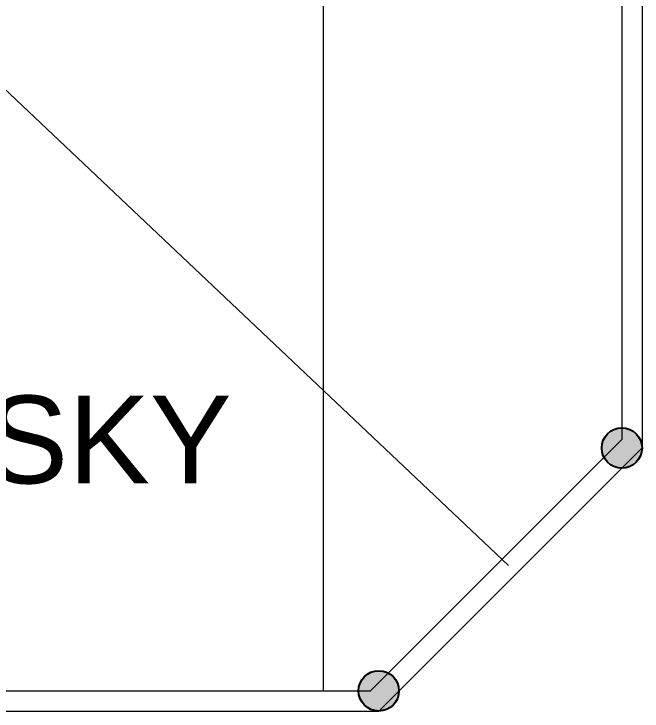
# Model space of a CAD drawing. Header units: inches. Extents: x 719368 to 6315912, y -2624014 to 446967.
# Drawn here: x 6105621 to 6109199, y -2141448 to -2137473 of the extents above; entities that cross this region are included whole.
import ezdxf
from ezdxf.lldxf.tags import DXFTag

# ---------------------------------------------------------------- set-up
doc = ezdxf.new("R2010")
doc.units = ezdxf.units.IN
doc.header["$LTSCALE"] = 20
doc.header["$MEASUREMENT"] = 0
doc.header["$PDMODE"] = 3
doc.layers.get('Defpoints').update_dxf_attribs({"lineweight": 25})
for name, color, linetype, lineweight in [('COLUMN', 2, 'Continuous', 25), ('DIM', 7, 'Continuous', 13), ('hatch', 6, 'Continuous', 0), ('Text', 7, 'Continuous', 15)]:
    doc.layers.add(name, color=color, linetype=linetype, lineweight=lineweight)
doc.styles.add('L120', font='simplex.shx', dxfattribs={"height": 1})
doc.styles.add('Tabrej', font='romans.shx')
tags = doc.linetypes.add('DASHED', pattern=[0.75, 0.5, -0.25]).pattern_tags.tags
tags[6:7] = [DXFTag(74, 4), DXFTag(75, 0), DXFTag(340, '0'), DXFTag(46, 1.0), DXFTag(50, 0.0), DXFTag(44, 0.0), DXFTag(45, 0.0)]
tags[4:5] = [DXFTag(74, 4), DXFTag(75, 0), DXFTag(340, '0'), DXFTag(46, 1.0), DXFTag(50, 0.0), DXFTag(44, 0.0), DXFTag(45, 0.0)]
doc.dimstyles.new('DIM', dxfattribs={"dimtxt": 0.8, "dimasz": 0.4, "dimexe": 0.18, "dimexo": 0.0625, "dimgap": 0.1, "dimtad": 0, "dimdec": 3, "dimzin": 0, "dimdsep": 46, "dimtxsty": 'Tabrej', "dimcen": 0, "dimclrd": 251, "dimclre": 256, "dimclrt": 7, "dimadec": 0, "dimazin": 0, "dimtfac": 1, "dimtdec": 3, "dimtofl": 0, "dimtmove": 0, "dimatfit": 3, "dimfxl": 1, "dimtolj": 1, "dimtzin": 0, "dimlwd": -1, "dimlwe": -1, "dimarcsym": 0})

# ---------------------------------------------------------------- blocks, each defined once
blk = doc.blocks.new('*D726')
at = {"layer": 'Defpoints', "color": 0, "transparency": 16777216}
for p in [(6107383.8, -2132452.9), (6107383.8, -2132452.9), (6107383.8, -2141332.7)]:
    blk.add_point(p, dxfattribs=at)
at = {"layer": 'DIM', "transparency": 16777216}
for p, q in [((6107383.7, -2132452.9), (6107383.6, -2132452.9)), ((6107383.7, -2141332.7), (6107383.6, -2141332.7))]:
    blk.add_line(p, q, dxfattribs=at)
at = {"layer": 'DIM', "color": 251, "transparency": 16777216}
for p, q in [((6107383.8, -2132453.3), (6107383.8, -2136888.4)), ((6107383.8, -2141332.3), (6107383.8, -2136897.2))]:
    blk.add_line(p, q, dxfattribs=at)
for points in [[(6107383.7, -2132453.3), (6107383.9, -2132453.3), (6107383.8, -2132452.9)], [(6107383.7, -2141332.3), (6107383.9, -2141332.3), (6107383.8, -2141332.7)]]:
    blk.add_solid(points, dxfattribs=at)
at = {"layer": 'DIM', "color": 7, "transparency": 16777216, "insert": (6107383.8, -2136892.8), "char_height": 0.5, "attachment_point": 5, "rotation": 90, "style": 'Tabrej'}
blk.add_mtext('\\A1;8879.806 [29133\'-2"]', dxfattribs=at)

msp = doc.modelspace()

# ---------------------------------------------------------------- hatches: boundary and pattern name
at = {"layer": 'hatch'}
h = msp.add_hatch(color=7, dxfattribs=at)
h.dxf.hatch_style = 1
edge = h.paths.add_edge_path()
edge.add_arc((6109083.9475, -2139947.691), 115, 0, 360)
h = msp.add_hatch(color=7, dxfattribs=at)
h.dxf.hatch_style = 1
edge = h.paths.add_edge_path()
edge.add_arc((6107698.9475, -2141332.691), 115, 0, 360)

# ---------------------------------------------------------------- linework, layer by layer
at = {"layer": 'COLUMN', "color": 3}
for centre in [(6109083.9475, -2139947.691), (6107698.9475, -2141332.691)]:
    msp.add_circle(centre, 115, dxfattribs=at)
at = {"layer": 'DIM'}
for p, q in [((6109198.9475, -2133790.2509), (6109198.9475, -2139947.691)), ((6109083.9475, -2133837.8854), (6109083.9475, -2139900.0565)), ((6107651.3129, -2141332.691), (6109083.9475, -2139900.0565)), ((6107698.9475, -2141447.691), (6109198.9475, -2139947.691)), ((6101286.5821, -2141332.691), (6107651.3129, -2141332.691)), ((6101238.9475, -2141447.691), (6107698.9475, -2141447.691))]:
    msp.add_line(p, q, dxfattribs=at)
at = {"layer": 'hatch', "linetype": 'DASHED', "ltscale": 0.05}
msp.add_line((6100570.2648, -2133170.7357), (6108437.6302, -2140618.1011), dxfattribs=at)

# ---------------------------------------------------------------- texts
at = {"layer": 'Text', "lineweight": 30, "insert": (6102126.5095, -2139649.5103), "char_height": 500, "width": 9930.81553, "attachment_point": 1, "style": 'L120'}
msp.add_mtext('{\\fArial|b0|i0|c0|p34;OPEN TO SKY}', dxfattribs=at)

# ---------------------------------------------------------------- dimensions: what is measured, and where the dimension line sits
at = {"layer": 'DIM'}
dim = msp.add_linear_dim(base=(6107383.7956, -2132452.8854), p1=(6107383.7956, -2141332.691), p2=(6107383.7956, -2132452.8854), angle=90, dimstyle='DIM', override={"dimtxt": 0.5, "dimarcsym": 1}, dxfattribs=at)
dim.commit()
dim.dimension.update_dxf_attribs({"geometry": '*D726', "text_midpoint": (6107383.7956, -2136892.7882), "dimtype": 160})

doc.saveas('drawing.dxf')
